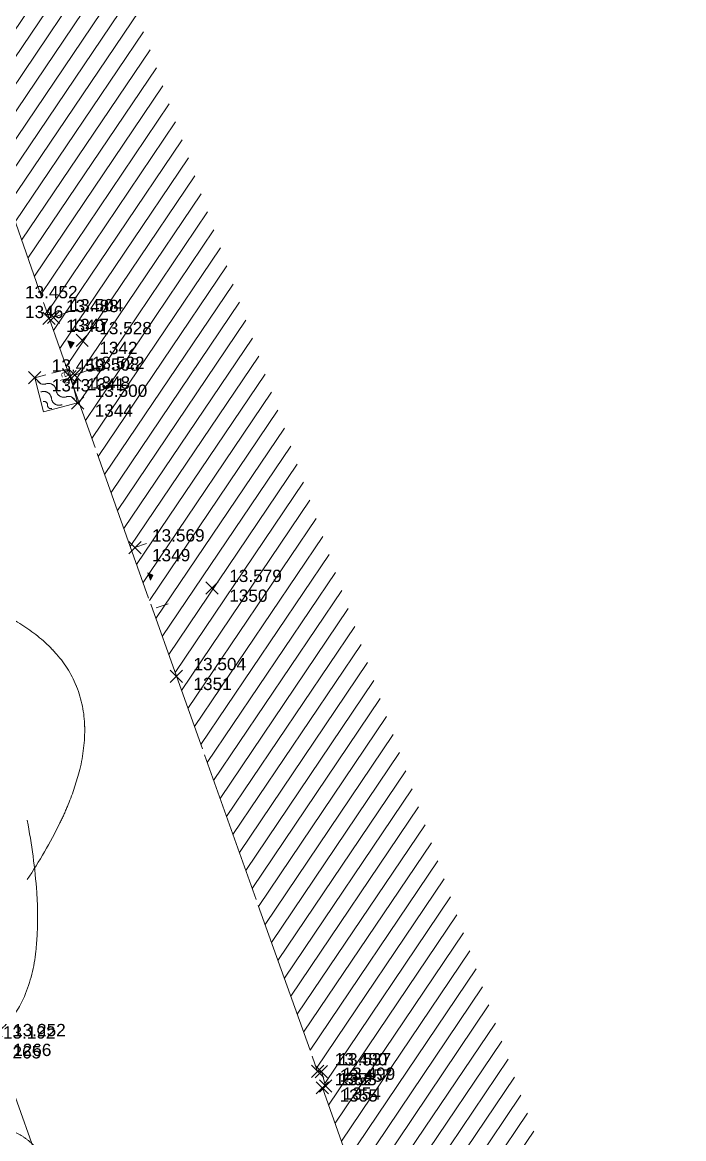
# Model space of a CAD drawing. Header units: metres. Extents: x 1223562 to 1223801, y 7191360 to 7191620.
# Drawn here: x 1223789.93 to 1223800.68, y 7191499.35 to 7191517.5 of the extents above; entities that cross this region are included whole.
import ezdxf

# ---------------------------------------------------------------- set-up
doc = ezdxf.new("R2010")
doc.units = ezdxf.units.M
doc.header["$PDMODE"] = 3
doc.header["$PDSIZE"] = 0.1
for name, pattern in [('LL_0822', [2.5, 2.5, 0]), ('RL_1105', [2.5, 2.5, 0]), ('Socle_Continu', [2.5, 2.5, 0])]:
    doc.linetypes.add(name, pattern=pattern)
for name, color, linetype, lineweight in [('BATIH_SCS', 201, 'Socle_Continu', 13), ('JARDI_SCS', 82, 'Socle_Continu', 13), ('SIGTA_SCI', 7, 'Socle_Continu', 13), ('SIGTM_SCI', 1, 'Socle_Continu', 13), ('SIGTO_SCI', 255, 'Socle_Continu', 13), ('VOIRI_SCS', 7, 'Socle_Continu', 13)]:
    doc.layers.add(name, color=color, linetype=linetype, lineweight=lineweight)
doc.layers.add('BATIM_SCS', color=7, linetype='Socle_Continu', lineweight=13, true_color=0xdf7fff)
doc.layers.add('EAUPL_SCS', color=5, linetype='Socle_Continu', lineweight=13, true_color=0x0000ff)
doc.styles.get("Standard").update_dxf_attribs({"font": 'arial.ttf'})

# ---------------------------------------------------------------- blocks, each defined once
blk = doc.blocks.new('YP_1521')
at = {"layer": 'SIGTO_SCI', "color": 7, "linetype": 'Socle_Continu'}
blk.add_point((0, 0), dxfattribs=at)
at = {"layer": 'SIGTA_SCI', "linetype": 'Socle_Continu'}
blk.add_attdef('ALT', (0.278, 0.099), '', height=0.2, dxfattribs=at)
at = {"layer": 'SIGTA_SCI', "linetype": 'Socle_Continu', "flags": 9}
blk.add_attdef('CALQUE_ALT', (1.69, -1.18), '', height=0.2, dxfattribs=at)
at = {"layer": 'SIGTM_SCI', "linetype": 'Socle_Continu'}
blk.add_attdef('MAT', (0.278, -0.223), '', height=0.2, dxfattribs=at)
at = {"layer": 'SIGTM_SCI', "linetype": 'Socle_Continu', "flags": 9}
blk.add_attdef('CALQUE_MAT', (1.69, -1.501), '', height=0.2, dxfattribs=at)
at = {"layer": 'SIGTO_SCI', "linetype": 'Socle_Continu', "flags": 9}
for tag, p in [('ID', (1.69, 0.105)), ('NATURE', (1.69, -0.216)), ('FAMILLE', (1.69, -0.538)), ('CALQUE', (1.69, -0.859)), ('PCRS', (1.69, -1.823))]:
    blk.add_attdef(tag, p, '', height=0.2, dxfattribs=at)
blk = doc.blocks.new('TP_1203')
at = {"layer": 'JARDI_SCS', "linetype": 'Socle_Continu'}
for points in [[(0.3171, 0.1998, 0.007667), (0.3097, 0.2185, 0.026874), (0.2793, 0.282, 0.047786), (0.2363, 0.3458, 0.023985), (0.2196, 0.3641, 0.040407), (0.1879, 0.391, 0.05708), (0.1498, 0.4122, 0.021505), (0.1343, 0.4178, 0.075257), (0.0789, 0.4262, 0.004647), (0.0754, 0.4262, 0.067031), (0.0113, 0.4161, 0.025669), (-0.025, 0.4032, 0.024468), (-0.0582, 0.3875, 0.036292), (-0.1329, 0.3405)], [(-0.0204, 0.3686, 0.026081), (-0.1467, 0.3752, 0.000498), (-0.1491, 0.3752, 0.000061), (-0.1493, 0.3752, 0.039737), (-0.2542, 0.3668, 0.05935), (-0.3324, 0.3448, 0.002412), (-0.3355, 0.3435, 0.092506), (-0.393, 0.3053, 0.000753), (-0.3933, 0.305, 0.098491), (-0.4244, 0.2585, 0.011844), (-0.4269, 0.2521, 0.083514), (-0.4371, 0.1912, 0.009601), (-0.437, 0.184, 0.062383), (-0.4234, 0.101, 0.027233), (-0.3998, 0.0339, 0.012932), (-0.386, 0.003)], [(0.3734, -0.1657, 0.034341), (0.42, -0.0853, 0.016386), (0.4306, -0.0619, 0.033024), (0.4472, -0.0128, 0.065516), (0.4552, 0.0476, 0.004498), (0.4551, 0.0518, 0.088708), (0.4437, 0.1085, 0.001985), (0.4432, 0.1097, 0.087204), (0.4129, 0.1572, 0.010127), (0.4065, 0.1639, 0.060799), (0.3628, 0.1981, 0.037701), (0.3113, 0.2242, 0.012492), (0.2934, 0.231, 0.034867), (0.2046, 0.2561)], [(-0.4141, 0.0593, 0.030688), (-0.4401, -0.0515, 0.042762), (-0.4476, -0.1391, 0.002681), (-0.4475, -0.1447, 0.068057), (-0.4366, -0.2203, 0.027564), (-0.4302, -0.2384, 0.0661), (-0.4071, -0.2783, 0.02929), (-0.3949, -0.292, 0.071575), (-0.3592, -0.3187, 0.024959), (-0.3395, -0.3281, 0.055555), (-0.2929, -0.3415, 0.042997), (-0.2266, -0.3473, 0.011964), (-0.2081, -0.3468, 0.03671), (-0.1048, -0.3345)], [(0.064, -0.3627, 0.004702), (0.0762, -0.3679, 0.029397), (0.1549, -0.3952, 0.053456), (0.231, -0.4084, 0.017025), (0.2434, -0.4088, 0.067312), (0.292, -0.4022, 0.029038), (0.3048, -0.3978, 0.085197), (0.3382, -0.3767, 0.008842), (0.3415, -0.3736, 0.097758), (0.3694, -0.3319, 0.000163), (0.3695, -0.3318, 0.072483), (0.3857, -0.2677, 0.026786), (0.3883, -0.2187, 0.018833), (0.387, -0.1842, 0.02958), (0.3734, -0.0814)], [(-0.2735, -0.3064, 0.039486), (-0.23, -0.3798, 0.04359), (-0.1978, -0.4182, 0.016585), (-0.1839, -0.4312, 0.081902), (-0.1391, -0.4591, 0.006579), (-0.1351, -0.4607, 0.089308), (-0.0921, -0.4684, 0.016983), (-0.0837, -0.4681, 0.078527), (-0.037, -0.4569, 0.013117), (-0.0296, -0.4536, 0.063228), (0.0271, -0.4171, 0.02257), (0.0606, -0.3865, 0.018838), (0.0864, -0.3587, 0.027877), (0.1484, -0.2782)]]:
    blk.add_lwpolyline(points, format="xyb", dxfattribs=at)
at = {"layer": 'JARDI_SCS', "linetype": 'Socle_Continu', "flags": 9}
for tag, p in [('ID', (0.8891, 0.2461)), ('NATURE', (0.8891, -0.0752)), ('FAMILLE', (0.8891, -0.3964)), ('CALQUE', (0.8891, -0.7177)), ('PCRS', (0.8891, -1.039))]:
    blk.add_attdef(tag, p, '', height=0.2, dxfattribs=at)
blk = doc.blocks.new('BP_0086')
at = {"layer": 'EAUPL_SCS', "linetype": 'Socle_Continu', "flags": 128}
blk.add_lwpolyline([(1, 0.001), (0.999, 1.001), (-0.001, 1), (0, 0)], close=True, dxfattribs=at)
at = {"layer": 'EAUPL_SCS', "linetype": 'Socle_Continu', "const_width": 0.0188, "flags": 128}
for points in [[(0.185, 0.762), (0.114, 0.762, -0.424), (0.072, 0.804), (0.072, 0.874, -0.997785), (0.185, 0.874), (0.185, 0.846), (0.086, 0.846)], [(0.255, 0.677), (0.255, 0.93), (0.318, 0.93, -0.410802), (0.367, 0.881), (0.367, 0.808, -0.396178), (0.318, 0.762), (0.269, 0.762)]]:
    blk.add_lwpolyline(points, format="xyb", dxfattribs=at)
at = {"layer": 'EAUPL_SCS', "linetype": 'Socle_Continu', "flags": 128}
for points in [[(0.125, 0.063, 0.308109), (0.25, 0.25, -0.498161), (0.5, 0.5, 0.49989), (0.749, 0.751, -0.306811), (0.874, 0.938)], [(0.937, 0.563, -0.49989), (0.687, 0.313, 0.49989), (0.437, 0.063)], [(0.719, 0.063, -0.52802), (0.844, 0.157, 0.528439), (0.969, 0.251)]]:
    blk.add_lwpolyline(points, format="xyb", dxfattribs=at)
at = {"layer": 'EAUPL_SCS', "linetype": 'Socle_Continu', "flags": 9}
for tag, p in [('ID', (1.494, 0.906)), ('NATURE', (1.494, 0.585)), ('FAMILLE', (1.494, 0.263)), ('CALQUE', (1.494, -0.058)), ('PCRS', (1.494, -0.379))]:
    blk.add_attdef(tag, p, '', height=0.2, dxfattribs=at)
blk = doc.blocks.new('RP_1121')
at = {"layer": 'BATIM_SCS', "linetype": 'Socle_Continu'}
blk.add_hatch(color=256, dxfattribs=at).paths.add_polyline_path([(0.438, 0.086), (0.5, 0.172), (0.563, 0.086)])
for p, q in [((0, 0.276), (0, 0)), ((1, -0.001), (1, 0.275)), ((0.438, 0.086), (0.5, 0.172)), ((0.563, 0.086), (0.438, 0.086)), ((0.5, 0.172), (0.563, 0.086))]:
    blk.add_line(p, q, dxfattribs=at)
at = {"layer": 'BATIM_SCS', "linetype": 'Socle_Continu', "flags": 9}
for tag, p in [('ID', (1.431, 0.651)), ('NATURE', (1.431, 0.33)), ('FAMILLE', (1.431, 0.008)), ('CALQUE', (1.431, -0.313)), ('PCRS', (1.431, -0.634))]:
    blk.add_attdef(tag, p, '', height=0.2, dxfattribs=at)

msp = doc.modelspace()

# ---------------------------------------------------------------- hatches: boundary and pattern name
at = {"layer": 'BATIH_SCS', "linetype": 'Socle_Continu'}
h = msp.add_hatch(dxfattribs=at)
h.set_pattern_fill('RL_1107', color=256, angle=11, pattern_type=2)
h.set_pattern_definition([(56, (0, 0), (-0.207259393139, 0.139798225868), [])])
h.paths.add_polyline_path([(1223792.759, 7191539.281), (1223792.934, 7191539.346), (1223795.261, 7191540.206), (1223800.675, 7191542.208), (1223797.834, 7191550.129), (1223795, 7191549.147), (1223796.259, 7191545.515), (1223796.746, 7191544.185), (1223796.911, 7191543.738), (1223796.79, 7191543.866), (1223796.697, 7191543.792), (1223796.631, 7191543.91), (1223789.325, 7191541.211), (1223789.225, 7191541.185), (1223789.274, 7191541.027), (1223788.991, 7191540.927), (1223790.465, 7191536.786), (1223791.674, 7191533.401), (1223793.572, 7191528.006), (1223793.633, 7191527.83), (1223795.605, 7191522.406), (1223795.673, 7191522.218), (1223794.298, 7191521.715), (1223793.232, 7191521.326), (1223792.42, 7191521.012), (1223791.92, 7191520.832), (1223790.972, 7191520.473), (1223788.01, 7191519.398), (1223790.361, 7191512.687), (1223790.7, 7191511.735), (1223792.431, 7191506.866), (1223794.727, 7191500.443), (1223794.788, 7191500.442), (1223794.855, 7191500.207), (1223794.805, 7191500.177), (1223796.497, 7191495.407), (1223799.325, 7191496.41), (1223791.813, 7191517.587), (1223799.515, 7191520.428)])
h.paths.add_polyline_path([(1223795.079, 7191521.862), (1223795.042, 7191521.711), (1223794.915, 7191521.802)], flags=16)
h.paths.add_polyline_path([(1223792.908, 7191521.108), (1223792.888, 7191521.008), (1223792.807, 7191521.069)], flags=16)
h.paths.add_polyline_path([(1223791.535, 7191520.594), (1223791.507, 7191520.491), (1223791.417, 7191520.55)], flags=16)
h.paths.add_polyline_path([(1223794.075, 7191527.972), (1223794.037, 7191528.081), (1223794.137, 7191528.055)], flags=16)
h.paths.add_polyline_path([(1223792.904, 7191531.527), (1223792.832, 7191531.725), (1223793.03, 7191531.685)], flags=16)
h.paths.add_polyline_path([(1223790.769, 7191512.291), (1223790.709, 7191512.203), (1223790.666, 7191512.32)], flags=16)
h.paths.add_polyline_path([(1223791.397, 7191535.05), (1223791.333, 7191535.234), (1223791.447, 7191535.17)], flags=16)
h.paths.add_polyline_path([(1223791.969, 7191508.55), (1223792.05, 7191508.51), (1223792.012, 7191508.428)], flags=16)
h.paths.add_polyline_path([(1223796.613, 7191544.796), (1223796.553, 7191544.962), (1223796.664, 7191544.909)], flags=16)
h.paths.add_polyline_path([(1223796.006, 7191497.231), (1223796.109, 7191497.2), (1223796.05, 7191497.111)], flags=16)
h.paths.add_polyline_path([(1223796.443, 7191496.06), (1223796.545, 7191496.029), (1223796.486, 7191495.941)], flags=16)

# ---------------------------------------------------------------- linework, layer by layer
at = {"layer": 'BATIM_SCS', "linetype": 'RL_1105', "flags": 128}
msp.add_lwpolyline([(1223795, 7191549.147), (1223796.259, 7191545.515), (1223796.746, 7191544.185), (1223796.911, 7191543.738), (1223796.79, 7191543.866), (1223796.697, 7191543.792), (1223796.631, 7191543.91), (1223789.325, 7191541.211), (1223789.225, 7191541.185), (1223789.274, 7191541.027), (1223788.991, 7191540.927), (1223790.465, 7191536.786), (1223791.674, 7191533.401), (1223793.572, 7191528.006), (1223793.633, 7191527.83), (1223795.605, 7191522.406), (1223795.673, 7191522.218), (1223794.298, 7191521.715), (1223793.232, 7191521.326), (1223792.42, 7191521.012), (1223791.92, 7191520.832), (1223790.972, 7191520.473), (1223788.01, 7191519.398), (1223790.361, 7191512.687), (1223790.7, 7191511.735), (1223792.431, 7191506.866), (1223794.727, 7191500.443), (1223794.788, 7191500.442), (1223794.855, 7191500.207), (1223794.805, 7191500.177), (1223796.497, 7191495.407)], dxfattribs=at)
at = {"layer": 'VOIRI_SCS', "linetype": 'LL_0822', "flags": 128}
msp.add_lwpolyline([(1223790.445, 7191498.242), (1223789.5, 7191500.917), (1223787.956, 7191505.572), (1223786.62, 7191509.611)], dxfattribs=at)

# ---------------------------------------------------------------- block references
at = {"layer": 'BATIM_SCS', "linetype": 'Socle_Continu', "xscale": 0.998608989233871, "rotation": 290.2944294525087}
msp.add_blockref('RP_1121', (1223790.434, 7191512.7), dxfattribs=at)
at = {"layer": 'BATIM_SCS', "linetype": 'Socle_Continu', "xscale": 1.041271514363189, "yscale": 0.7344239406084504, "zscale": 0.7344239406084504, "rotation": 289.5712078428289}
msp.add_blockref('RP_1121', (1223791.757, 7191508.958), dxfattribs=at)
at = {"layer": 'EAUPL_SCS', "linetype": 'Socle_Continu', "xscale": 0.5715340016322021, "yscale": 0.5715340016322021, "rotation": 284.4296832768568}
msp.add_blockref('BP_0086', (1223790.129, 7191511.72), dxfattribs=at)
at = {"layer": 'JARDI_SCS', "linetype": 'Socle_Continu'}
for p, xscale, yscale in [((1223785.736, 7191505.458), 11.43588226944709, 11.43588226944709), ((1223789.094, 7191497.54), 4.661134190443389, 4.661134190443389)]:
    msp.add_blockref('TP_1203', p, dxfattribs=dict(at, xscale=xscale, yscale=yscale))
at = {"layer": 'SIGTO_SCI', "linetype": 'Socle_Continu'}
for p, values in [((1223789.693, 7191512.912), {'ALT': '13.452', 'MAT': '1346'}), ((1223790.361, 7191512.687), {'ALT': '13.488', 'MAT': '1340'}), ((1223790.434, 7191512.7), {'ALT': '13.504', 'MAT': '1347'}), ((1223790.9, 7191512.327), {'ALT': '13.528', 'MAT': '1342'}), ((1223790.129, 7191511.72), {'ALT': '13.459', 'MAT': '1343'}), ((1223790.7, 7191511.735), {'ALT': '13.508', 'MAT': '1341'}), ((1223790.78, 7191511.763), {'ALT': '13.522', 'MAT': '1348'}), ((1223790.825, 7191511.309), {'ALT': '13.500', 'MAT': '1344'}), ((1223791.757, 7191508.958), {'ALT': '13.569', 'MAT': '1349'}), ((1223793.012, 7191508.3), {'ALT': '13.579', 'MAT': '1350'}), ((1223792.431, 7191506.866), {'ALT': '13.504', 'MAT': '1351'}), ((1223789.334, 7191500.878), {'ALT': '13.192', 'MAT': '1265'}), ((1223789.5, 7191500.917), {'ALT': '13.252', 'MAT': '1266'}), ((1223794.727, 7191500.443), {'ALT': '13.480', 'MAT': '1352'}), ((1223794.788, 7191500.442), {'ALT': '13.537', 'MAT': '1353'}), ((1223794.805, 7191500.177), {'ALT': '13.457', 'MAT': '1355'}), ((1223794.855, 7191500.207), {'ALT': '13.499', 'MAT': '1354'})]:
    msp.add_blockref('YP_1521', p, dxfattribs=at).add_auto_attribs(values)

doc.saveas('drawing.dxf')
